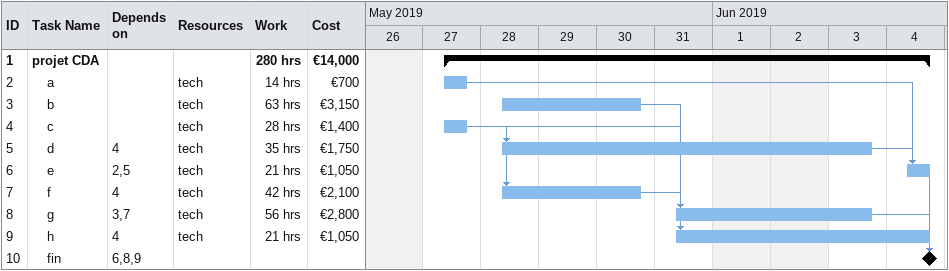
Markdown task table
| ID | Level | Task | Start | Finish | Predecessors | Resources | Work (h) | Cost (€) |
|---|---|---|---|---|---|---|---|---|
| 1 | 1 | **projet CDA** | 2019-05-27 | 2019-06-04 |  |  | 280 | 14000 |
| 2 | 2 | a | 2019-05-27 | 2019-05-27 |  | tech | 14 | 700 |
| 3 | 2 | b | 2019-05-28 | 2019-05-30 |  | tech | 63 | 3150 |
| 4 | 2 | c | 2019-05-27 | 2019-05-27 |  | tech | 28 | 1400 |
| 5 | 2 | d | 2019-05-28 | 2019-06-03 | 4 | tech | 35 | 1750 |
| 6 | 2 | e | 2019-06-04 | 2019-06-04 | 2, 5 | tech | 21 | 1050 |
| 7 | 2 | f | 2019-05-28 | 2019-05-30 | 4 | tech | 42 | 2100 |
| 8 | 2 | g | 2019-05-31 | 2019-06-03 | 3, 7 | tech | 56 | 2800 |
| 9 | 2 | h | 2019-05-31 | 2019-06-04 | 4 | tech | 21 | 1050 |
| 10 | 2 | fin (milestone) | 2019-06-04 | 2019-06-04 | 6, 8, 9 |  |  |  |
